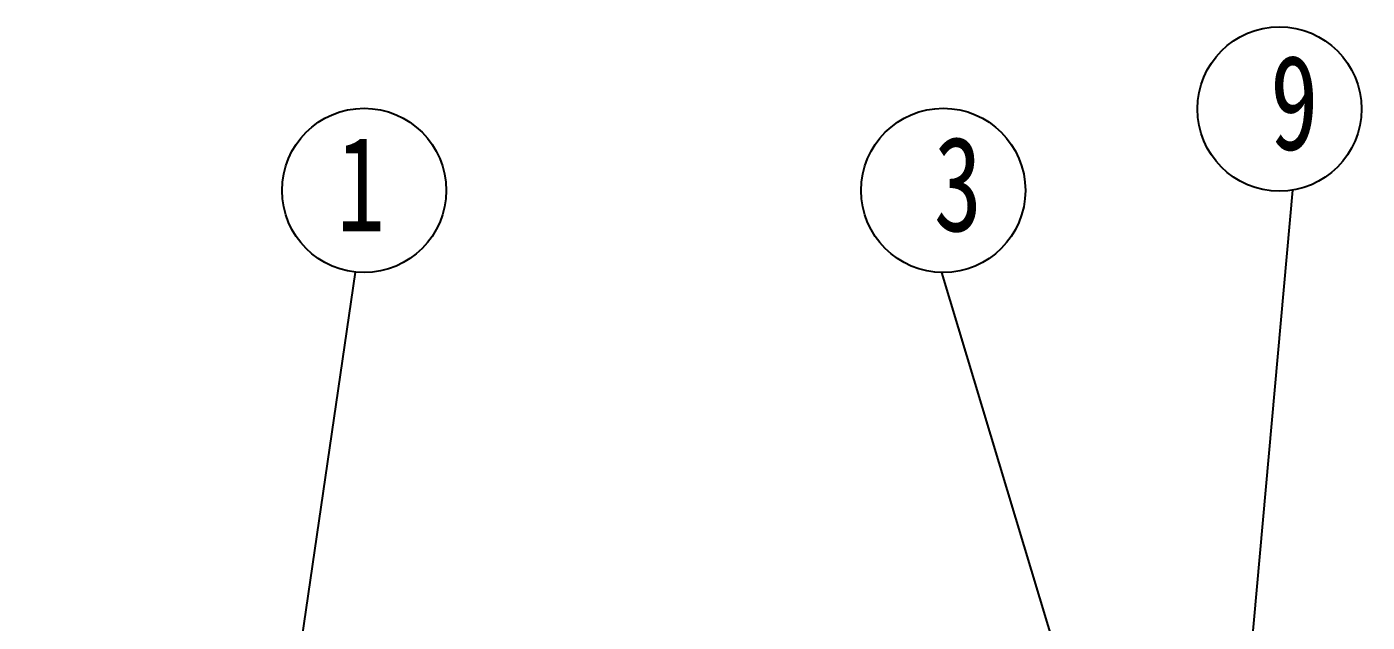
# Model space of a CAD drawing. Header units: millimetres. Extents: x 0 to 6631, y 0 to 4689.
# Drawn here: x 1209.8 to 1704.2, y 3859.5 to 4078.9 of the extents above; entities that cross this region are included whole.
import ezdxf

# ---------------------------------------------------------------- set-up
doc = ezdxf.new("R2010")
doc.units = ezdxf.units.MM
doc.header["$LTSCALE"] = 13
doc.layers.add('注释', color=2, linetype='Continuous')
doc.styles.add('SLDTEXTSTYLE0', font='hyswlongfangsong.ttf')
doc.styles.get("Standard").update_dxf_attribs({"font": 'gbenor.shx', "bigfont": 'gbcbig.shx'})
doc.dimstyles.new('SLDDIMSTYLE2', dxfattribs={"dimtxt": 0.18, "dimasz": 40.8, "dimexe": 0, "dimexo": 0.0625, "dimgap": 0, "dimtad": 0, "dimtih": 1, "dimtoh": 1, "dimdec": 0, "dimrnd": 1e-09, "dimzin": 0, "dimdsep": 46, "dimtxsty": 'Standard', "dimsah": 1, "dimcen": 0.09, "dimadec": 0, "dimazin": 0, "dimtfac": 40.8, "dimtdec": 0, "dimtofl": 0, "dimtmove": 0, "dimatfit": 3, "dimfxl": 1, "dimfrac": 2, "dimtolj": 1, "dimtzin": 0, "dimarcsym": 0})

msp = doc.modelspace()

# ---------------------------------------------------------------- linework, layer by layer
at = {"layer": '注释'}
for centre in [(1671.79, 4048.64), (1334.17, 4018.64), (1547.8, 4018.64)]:
    msp.add_circle(centre, 30.27, dxfattribs=at)

# ---------------------------------------------------------------- texts
at = {"layer": '注释', "char_height": 35, "attachment_point": 2, "style": 'SLDTEXTSTYLE0'}
for s, insert in [('9', (1677.24, 4068.59)), ('1', (1332.97, 4038.59)), ('3', (1553.24, 4038.59))]:
    msp.add_mtext(s, dxfattribs=dict(at, insert=insert))

# ---------------------------------------------------------------- leaders
at = {"layer": '注释'}
for points in [[(1616.77, 3352.29), (1676.73, 4018.77)], [(1261.19, 3403.09), (1106.62, 3990.01)], [(1290.94, 3715.14), (1331.03, 3988.53)], [(1704.16, 3468.85), (1547.22, 3988.37)]]:
    msp.add_leader(points, dimstyle='SLDDIMSTYLE2', dxfattribs=at)

doc.saveas('drawing.dxf')
